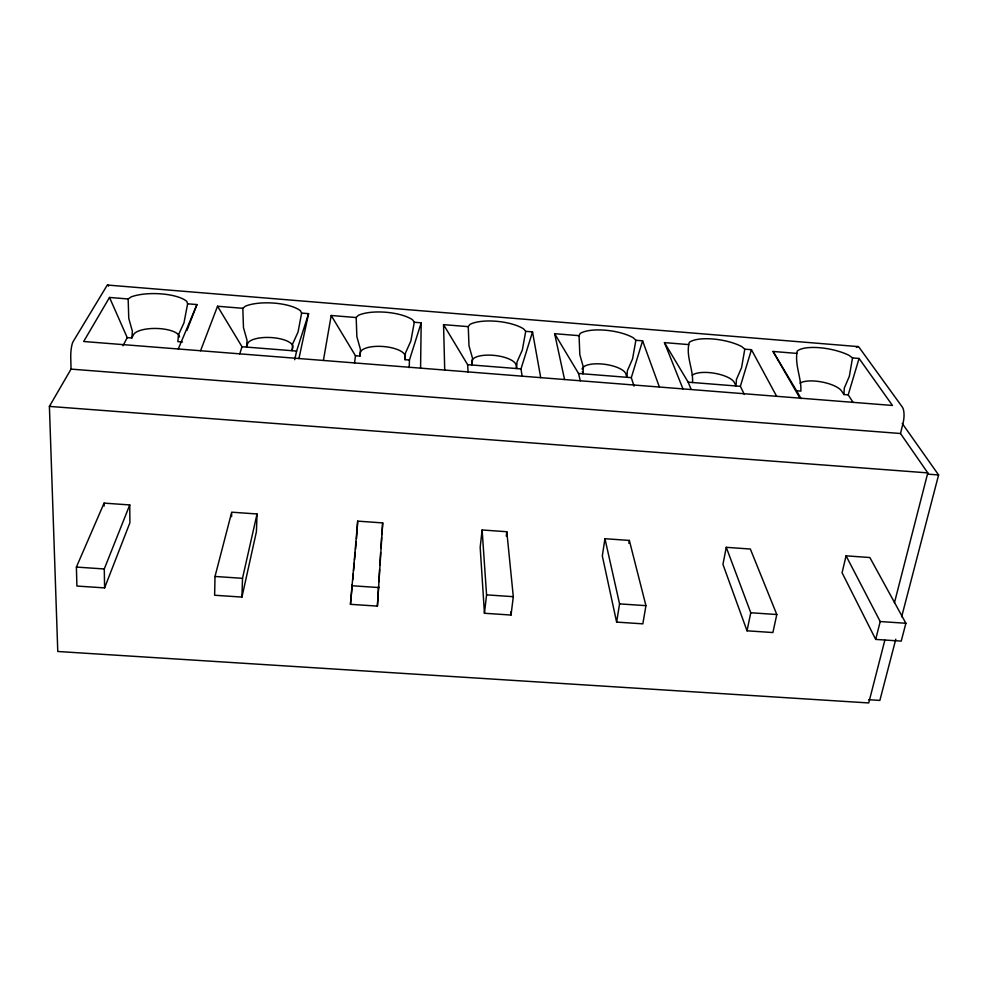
<?xml version="1.0" encoding="UTF-8"?>
<svg xmlns="http://www.w3.org/2000/svg" width="988" height="988" viewBox="0 0 988 988"><rect width="100%" height="100%" fill="white"/><g stroke="black" fill="none" stroke-linecap="round" stroke-linejoin="round"><path stroke-width="1.48" d="M420.579 368.141L421.184 322.817L414.305 322.261L412.564 319.791A31.752 11.004 4.7 0 0 358.286 315.37L356.186 317.531L356.866 336.71L360.459 349.456L359.965 356.1L355.458 355.742L331.202 315.493L356.186 317.531M215.014 576.461L214.631 595.245L241.937 597.073L256.423 531.655L257.041 513.982L231.711 512.179L215.014 576.461L242.505 578.326L257.041 513.982M231.6 516.613L231.674 513.661M241.937 597.073L242.505 578.326M409.217 367.66L409.452 360.027L421.184 322.817M409.452 360.027L404.969 359.669L405.105 356.372A22.452 8.213 4.6 0 0 383.344 346.516A22.452 8.213 4.6 0 0 360.348 352.815L359.965 356.1M377.404 606.113L382.714 522.911L357.705 521.133L350.456 604.323L377.404 606.113L378.602 586.255M378.873 581.673L379.614 569.446M379.886 564.864L380.627 552.65M380.911 548.056L381.59 537.509M853.126 402.449L848.186 394.891L843.9 394.545L844.308 388.062L849.347 376.317L852.496 357.928L849.087 355.371A31.628 10.325 10.5 0 0 797.205 351.148C794.513 364.918 801.515 377.749 800.885 391.125L796.575 390.791L773.061 351.456L796.946 353.408M692.526 382.517C693.49 369.117 685.462 355.989 689.315 342.354A31.431 10.559 9.2 0 1 741.79 346.627L744.791 349.159L751.448 349.703L776.642 396.299M356.507 538.682L357.705 521.133M404.969 359.669L405.451 353.049L410.847 341.058L414.305 322.261M381.813 534.582L382.714 522.911M128.156 298.969L109.507 297.45L127.23 337.612L131.849 337.982L132.38 331.264L128.761 318.371L128.156 298.969L131.243 296.857A32.826 11.016 1.7 0 1 186.781 301.389L187.621 303.81L183.99 322.804L178.42 334.932L177.889 341.638L182.484 341.996M350.456 604.323L352.284 584.476M352.704 579.894L353.272 573.793M353.556 570.731L354.26 563.098M354.531 560.048L355.235 552.416M355.519 549.365L356.223 541.733M482.119 529.976L480.18 547.352L484.441 613.264L511.031 615.042L513.303 596.678L506.807 531.729L482.119 529.976L486.565 594.862L484.441 613.264M506.288 536.064L506.807 531.729M354.531 363.337L355.458 355.742M604.952 538.707L602.322 555.923L616.623 622.094L642.842 623.848L645.942 605.656L629.344 540.436L604.952 538.707L619.562 603.878L616.623 622.094M628.874 543.301L629.344 540.436M323.397 360.459L331.202 315.493M744.791 349.159L741.568 367.647L736.443 379.454L736.011 385.975L734.368 382.591A22.218 7.879 9.3 0 0 714.707 373.303A22.218 7.879 9.3 0 0 692.255 375.218M582.377 371.587L582.932 373.81L583.377 367.24L579.82 354.643L579.067 335.673L580.215 333.45A31.369 10.757 7.7 0 1 633.283 337.785L635.877 340.292L632.567 358.879L627.355 370.759L626.911 377.305L625.849 373.946A22.181 8.027 7.8 0 0 603.545 364.164A22.181 8.027 7.8 0 0 582.068 369.067M525.715 331.326L522.331 350.024L517.033 361.954L516.576 368.536L516.094 365.214A22.255 8.139 6.2 0 0 493.098 355.297A22.255 8.139 6.2 0 0 471.844 361.694L472.079 365.004L472.56 358.409L468.979 345.726L468.263 326.645L469.88 324.459A31.48 10.917 6.2 0 1 523.554 328.831L525.715 331.326L532.52 331.882L540.72 377.651M301.612 313.085L298.067 331.98L292.584 344.046L292.078 350.703L292.831 347.443A22.761 8.237 3 0 0 272.342 337.637A22.761 8.237 3 0 0 247.568 343.836L246.568 347.084L247.074 340.415L243.468 327.596L242.826 308.305L245.419 306.169A32.196 11.041 3.1 0 1 300.315 310.64L301.612 313.085L308.577 313.653L298.944 358.533M726.266 547.327L722.944 564.383L747.027 630.813L772.888 632.542L776.803 614.524L750.349 549.032L726.266 547.327L750.769 612.758L747.027 630.813M294.72 359.706L296.622 351.073L308.577 313.653M846.074 555.836L842.072 572.744L875.689 639.409L901.217 641.113L905.897 623.267L869.848 557.528L846.074 555.836L880.209 621.538L875.689 639.409M894.424 602.865L927.794 472.894L900.5 433.51L903.143 422.728A11.819 4.125 -84.3 0 0 902.365 407.13L859.029 347.27A10.782 3.396 -83.7 0 0 856.386 347.455M884.84 640.212L868.724 702.95L57.773 651.487L49.4 406.401L71.05 369.117L70.753 357.619A12.325 2.581 -86.6 0 1 73.124 341.601L106.963 285.618A11.201 2.112 -87 0 1 108.544 286.174M895.807 639.199L879.863 700.418L868.6 699.702M901.649 616.808L938.6 474.956L902.205 423.42M848.186 394.891L859.078 358.459L852.496 357.928M744.359 394.471L740.358 386.32L751.448 349.703M634.037 386.11L631.307 377.651L642.595 340.835L635.877 340.292M522.109 376.218L521.009 368.894L532.52 331.882M239.751 353.889L241.998 346.726L217.545 306.243L242.826 308.305M200.552 350.752L217.545 306.243M186.93 330.486L196.945 304.563L187.621 303.81M104.605 587.897L129.897 522.776L129.749 504.942L104.086 503.114L76.397 567.075L76.903 586.045L104.605 587.897L104.271 568.965L129.749 504.942M178.272 348.986L196.945 304.563M131.849 337.982L133.479 334.747A23.206 8.225 1.4 0 1 158.092 328.522A23.206 8.225 1.4 0 1 179.52 336.994M123.031 345.738L127.23 337.612M109.507 297.45L83.671 341.502L892.473 405.463L859.078 358.459M76.397 567.075L104.271 568.965M351.728 585.723L378.836 587.564M486.565 594.862L513.303 596.678M619.562 603.878L645.942 605.656M750.769 612.758L776.803 614.524M880.209 621.538L905.897 623.267M49.4 406.401L927.794 472.894M927.979 474.154L938.6 474.956M71.05 369.117L900.5 433.51M241.998 346.726L296.622 351.073M468.263 326.645L443.55 324.644L467.62 364.658L521.009 368.894M579.067 335.673L554.639 333.685L578.523 373.464L631.307 377.651M688.624 344.59L664.467 342.614L688.167 382.171L740.358 386.32M107.531 285.05L858.226 346.603M843.9 394.545L841.69 391.137A22.366 7.706 10.7 0 0 821.979 382.01A22.366 7.706 10.7 0 0 800.07 383.134M796.575 390.791L801.095 398.633M773.061 351.456L799.922 398.139M688.167 382.171L691.081 389.247M664.467 342.614L682.967 388.901M642.595 340.835L659.404 387.037M578.523 373.464L580.289 380.812M554.639 333.685L564.568 379.528M510.734 611.98L511.031 615.042M467.62 364.658L468.114 372.315M443.55 324.644L444.724 370.055M104.086 503.114L104.135 506.091"/></g></svg>
